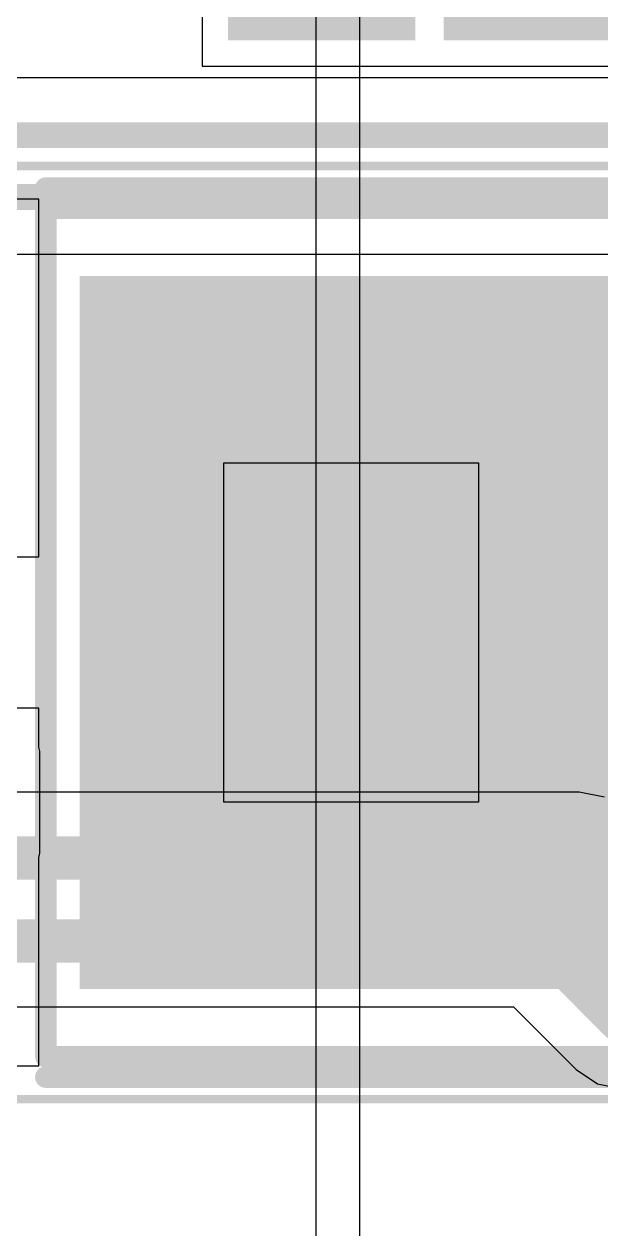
# Model space of a CAD drawing. Header units: inches. Extents: x -0.5 to 14, y -0.2 to 4.7.
# Drawn here: x 0.5009 to 0.6348, y 0.4519 to 0.7315 of the extents above; entities that cross this region are included whole.
import ezdxf

# ---------------------------------------------------------------- set-up
doc = ezdxf.new("R2010")
doc.units = ezdxf.units.IN
doc.header["$MEASUREMENT"] = 0
for name, color, linetype in [('Bottom Layer', 5, 'Continuous'), ('GND', 16, 'Continuous'), ('Mechanical 16', 56, 'Continuous'), ('Mechanical 4', 56, 'Continuous'), ('POWER', 76, 'Continuous'), ('Top Layer', 1, 'Continuous'), ('Top Overlay', 2, 'Continuous'), ('Top Paste', 8, 'Continuous'), ('Top Solder', 216, 'Continuous')]:
    doc.layers.add(name, color=color, linetype=linetype)

# ---------------------------------------------------------------- blocks, each defined once
blk = doc.blocks.new('41_SMD_M______21')
at = {"layer": 'Top Solder'}
for points in [[(0.31096, -0.22868), (0.37802, -0.22868), (0.37802, -0.27211), (0.31096, -0.27211)], [(0.31096, -0.27868), (0.37802, -0.27868), (0.37802, -0.32211), (0.31096, -0.32211)]]:
    blk.add_hatch(color=216, dxfattribs=at).paths.add_polyline_path(points)
blk = doc.blocks.new('_SOP100P600X160_11N_32')
at = {"layer": 'Top Layer'}
blk.add_hatch(color=1, dxfattribs=at).paths.add_polyline_path([(-0.05906, 0.07874), (0.05906, 0.07874), (0.05906, -0.07874), (-0.05906, -0.07874)])
at = {"layer": 'Top Paste'}
blk.add_hatch(color=8, dxfattribs=at).paths.add_polyline_path([(-0.05906, 0.07874), (0.05906, 0.07874), (0.05906, -0.07874), (-0.05906, -0.07874)])
at = {"layer": 'Top Solder'}
blk.add_hatch(color=216, dxfattribs=at).paths.add_polyline_path([(-0.06306, 0.08274), (0.06306, 0.08274), (0.06306, -0.08274), (-0.06306, -0.08274)])
at = {"layer": 'Mechanical 16'}
for points in [[(-0.1439, 0.10827, 0.00197, 0.00197, 0), (0.1439, 0.10827, 0.00197, 0.00197, 0)], [(-0.1439, -0.10827, 0.00197, 0.00197, 0), (0.1439, -0.10827, 0.00197, 0.00197, 0)]]:
    blk.add_lwpolyline(points, format="xyseb", dxfattribs=at)
at = {"layer": 'Mechanical 4'}
for points in [[(-0.07087, 0.09843, 0.005, 0.005, 0), (0.07087, 0.09843, 0.005, 0.005, 0)], [(-0.07087, -0.09843, 0.005, 0.005, 0), (-0.07087, 0.09843, 0.005, 0.005, 0)], [(-0.07087, 0.09843, 0.005, 0.005, 0), (0.07087, 0.09843, 0.005, 0.005, 0)], [(-0.07087, -0.09843, 0.005, 0.005, 0), (-0.07087, 0.09843, 0.005, 0.005, 0)], [(-0.07087, -0.09843, 0.005, 0.005, 0), (0.07087, -0.09843, 0.005, 0.005, 0)], [(-0.07087, -0.09843, 0.005, 0.005, 0), (0.07087, -0.09843, 0.005, 0.005, 0)]]:
    blk.add_lwpolyline(points, format="xyseb", dxfattribs=at)
for points in [[(-0.07212, 0.09843, 0.0025, 0.0025, 1), (-0.06962, 0.09843, 0.0025, 0.0025, 1)], [(-0.07212, 0.09843, 0.0025, 0.0025, 1), (-0.06962, 0.09843, 0.0025, 0.0025, 1)], [(-0.07212, 0.09843, 0.0025, 0.0025, 1), (-0.06962, 0.09843, 0.0025, 0.0025, 1)], [(-0.07212, 0.09843, 0.0025, 0.0025, 1), (-0.06962, 0.09843, 0.0025, 0.0025, 1)], [(-0.07212, -0.09843, 0.0025, 0.0025, 1), (-0.06962, -0.09843, 0.0025, 0.0025, 1)], [(-0.07212, -0.09843, 0.0025, 0.0025, 1), (-0.06962, -0.09843, 0.0025, 0.0025, 1)], [(-0.07212, -0.09843, 0.0025, 0.0025, 1), (-0.06962, -0.09843, 0.0025, 0.0025, 1)], [(-0.07212, -0.09843, 0.0025, 0.0025, 1), (-0.06962, -0.09843, 0.0025, 0.0025, 1)]]:
    blk.add_lwpolyline(points, format="xyseb", close=True, dxfattribs=at)
at = {"layer": 'Top Overlay'}
for points in [[(-0.07087, 0.10315, 0.005, 0.005, 0), (0.07087, 0.10315, 0.005, 0.005, 0)], [(-0.07087, -0.10315, 0.005, 0.005, 0), (0.07087, -0.10315, 0.005, 0.005, 0)]]:
    blk.add_lwpolyline(points, format="xyseb", dxfattribs=at)
for points in [[(-0.07212, 0.10315, 0.0025, 0.0025, 1), (-0.06962, 0.10315, 0.0025, 0.0025, 1)], [(-0.07212, -0.10315, 0.0025, 0.0025, 1), (-0.06962, -0.10315, 0.0025, 0.0025, 1)]]:
    blk.add_lwpolyline(points, format="xyseb", close=True, dxfattribs=at)
at = {"layer": 'Top Paste'}
for p, q in [((-0.02953, -0.03937), (-0.02953, 0.03937)), ((-0.02953, 0.03937), (0.02953, 0.03937)), ((0.02953, 0.03937), (0.02953, -0.03937)), ((0.02953, -0.03937), (-0.02953, -0.03937))]:
    blk.add_line(p, q, dxfattribs=at)

msp = doc.modelspace()

# ---------------------------------------------------------------- linework, layer by layer
at = {"layer": 'Bottom Layer'}
for p, q in [((0.62976, 0.55329), (0.41272, 0.55329)), ((0.63561, 0.55213), (0.62976, 0.55329)), ((0.26706, 0.50345), (0.61452, 0.50345)), ((0.61452, 0.50345), (0.62903, 0.48895)), ((0.62903, 0.48895), (0.63399, 0.48563)), ((0.63399, 0.48563), (0.63984, 0.48447))]:
    msp.add_line(p, q, dxfattribs=at)
for points in [[(0.40639, 0.538, 0.01, 0.01, 0), (0.62976, 0.538, 0.01, 0.01, 0)], [(0.62976, 0.538, 0.01, 0.01, 0), (0.64918, 0.51858, 0.01, 0.01, 0)], [(0.25407, 0.51875, 0.01, 0.01, 0), (0.62086, 0.51875, 0.01, 0.01, 0)], [(0.62086, 0.51875, 0.01, 0.01, 0), (0.63984, 0.49976, 0.01, 0.01, 0)]]:
    msp.add_lwpolyline(points, format="xyseb", dxfattribs=at)
for points in [[(0.62726, 0.538, 0.005, 0.005, 1), (0.63226, 0.538, 0.005, 0.005, 1)], [(0.62726, 0.538, 0.005, 0.005, 1), (0.63226, 0.538, 0.005, 0.005, 1)], [(0.61836, 0.51875, 0.005, 0.005, 1), (0.62336, 0.51875, 0.005, 0.005, 1)], [(0.61836, 0.51875, 0.005, 0.005, 1), (0.62336, 0.51875, 0.005, 0.005, 1)]]:
    msp.add_lwpolyline(points, format="xyseb", close=True, dxfattribs=at)
at = {"layer": 'GND'}
for p, q in [((0.85046, 0.719), (0.40617, 0.719)), ((0.4334, 0.67814), (0.70179, 0.67814))]:
    msp.add_line(p, q, dxfattribs=at)
for points in [[(0.40617, 0.70574, 0.006, 0.006, 0), (0.85889, 0.70574, 0.006, 0.006, 0)], [(0.41203, 0.6914, 0.006, 0.006, 0), (0.89454, 0.6914, 0.006, 0.006, 0)]]:
    msp.add_lwpolyline(points, format="xyseb", dxfattribs=at)
at = {"layer": 'POWER'}
for p, q in [((0.56862, 1.12831), (0.56862, 0.29981)), ((0.57882, 0.31001), (0.57882, 1.12831))]:
    msp.add_line(p, q, dxfattribs=at)
at = {"layer": 'Top Layer'}
for p, q in [((0.54228, 0.74066), (0.54228, 0.72177)), ((0.54228, 0.72177), (0.85042, 0.72177)), ((0.50437, 0.69087), (0.4328, 0.69087)), ((0.50437, 0.64724), (0.50437, 0.69087)), ((0.50437, 0.60787), (0.50437, 0.64724)), ((0.4328, 0.60787), (0.50437, 0.60787)), ((0.50437, 0.57276), (0.49536, 0.57276)), ((0.50437, 0.56374), (0.50437, 0.57276)), ((0.50457, 0.56276), (0.50437, 0.56374)), ((0.50457, 0.53913), (0.50457, 0.56276)), ((0.50437, 0.53815), (0.50457, 0.53913)), ((0.50437, 0.48976), (0.50437, 0.53815)), ((0.4328, 0.48976), (0.50437, 0.48976))]:
    msp.add_line(p, q, dxfattribs=at)

# ---------------------------------------------------------------- block references
at = {"rotation": 270}
msp.add_blockref('41_SMD_M______21', (0.87039, 1.10579), dxfattribs=at)
msp.add_blockref('_SOP100P600X160_11N_32', (0.57685, 0.59032))

doc.saveas('drawing.dxf')
